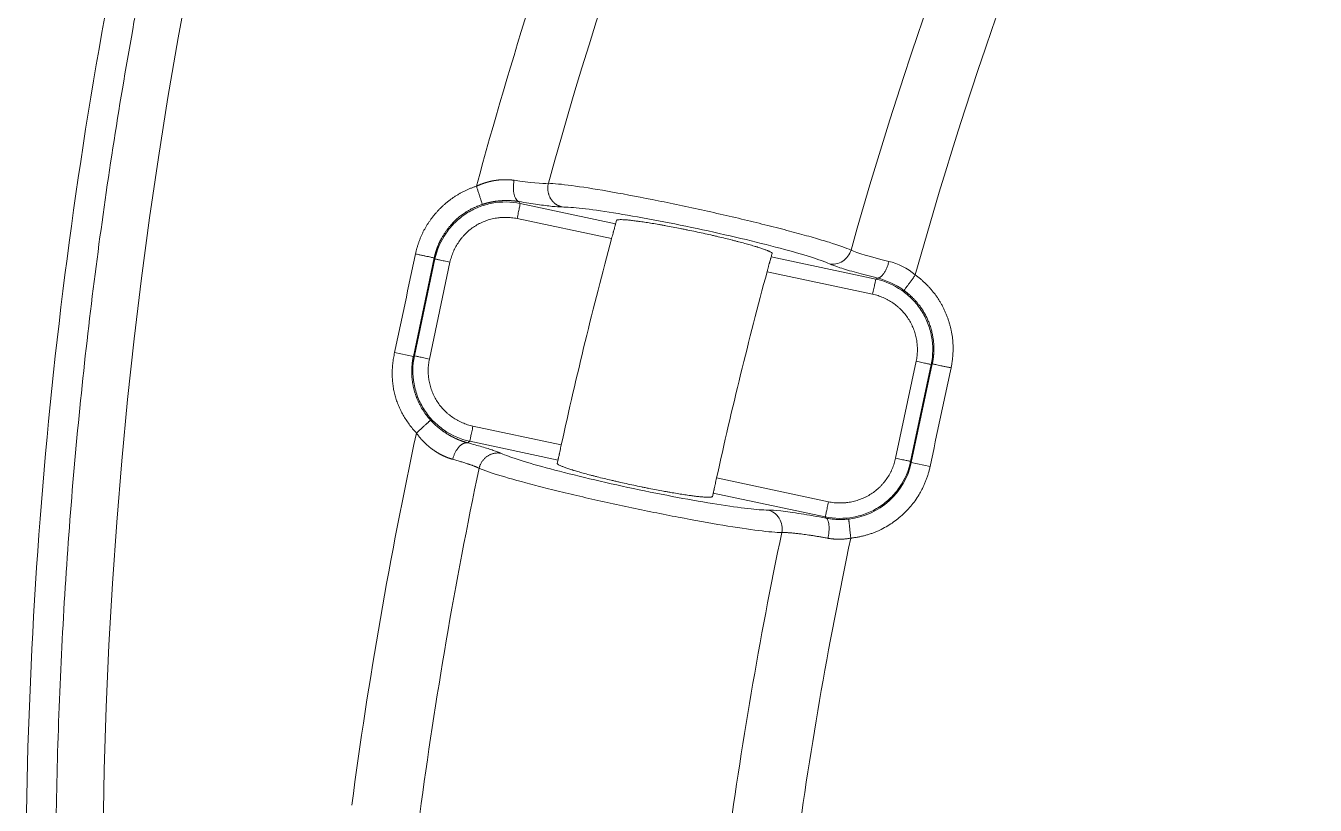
# Model space of a CAD drawing. Header units: millimetres. Extents: x 2746 to 4231, y 4731 to 5781.
# Drawn here: x 3183.2 to 3236.8, y 5298.3 to 5330.7 of the extents above; entities that cross this region are included whole.
import ezdxf

# ---------------------------------------------------------------- set-up
doc = ezdxf.new("R2010")
doc.units = ezdxf.units.MM
doc.layers.add('core', color=7, linetype='Continuous', lineweight=20)

msp = doc.modelspace()

# ---------------------------------------------------------------- linework, layer by layer
at = {"layer": 'core'}
for p, q in [((3203.715, 5323.388), (3203.768, 5323.306)), ((3203.768, 5323.306), (3207.732, 5322.464)), ((3207.565, 5321.845), (3203.635, 5322.68)), ((3200.191, 5321.044), (3199.32, 5316.945)), ((3199.362, 5316.973), (3200.218, 5321.001)), ((3200.844, 5320.868), (3199.988, 5316.84)), ((3200.218, 5321.001), (3200.191, 5321.044)), ((3214.202, 5321.088), (3218.556, 5320.163)), ((3218.423, 5319.537), (3214.034, 5320.47)), ((3218.556, 5320.163), (3218.625, 5320.208)), ((3198.539, 5317.111), (3199.32, 5316.945)), ((3199.32, 5316.945), (3199.362, 5316.973)), ((3219.379, 5312.718), (3220.235, 5316.746)), ((3220.861, 5316.613), (3220.005, 5312.585)), ((3220.032, 5312.542), (3220.904, 5316.641)), ((3220.904, 5316.641), (3220.861, 5316.613)), ((3201.801, 5314.049), (3205.473, 5313.268)), ((3201.667, 5313.423), (3201.569, 5313.359)), ((3205.337, 5312.643), (3201.667, 5313.423)), ((3220.005, 5312.585), (3220.032, 5312.542)), ((3220.032, 5312.542), (3220.813, 5312.376)), ((3211.933, 5311.895), (3216.588, 5310.906)), ((3216.455, 5310.28), (3211.797, 5311.27)), ((3216.493, 5310.222), (3216.455, 5310.28))]:
    msp.add_line(p, q, dxfattribs=at)
for centre, radius, start, end in [((3387.518, 5294.589), 201.12, 0, 180), ((3387.518, 5294.589), 204.318, 167.80537, 180), ((3391.899, 5272.355), 190.863, 164.97184, 167.62218), ((3391.913, 5272.354), 184.272, 164.86371, 167.60895)]:
    msp.add_arc(centre, radius, start, end, dxfattribs=at)
msp.add_ellipse((3356.178, 5282.088), major_axis=(45.044, 165.328), ratio=0.897787, start_param=1.570359, end_param=1.571184, dxfattribs=at)
for points, degree in [([(3590.597, 5294.589), (3590.597, 5297.912), (3590.433, 5304.557), (3589.7, 5314.502), (3588.479, 5324.399), (3586.774, 5334.223), (3584.59, 5343.953), (3581.93, 5353.563), (3578.802, 5363.031), (3575.213, 5372.335), (3571.173, 5381.451), (3566.689, 5390.358), (3561.774, 5399.034), (3556.439, 5407.458), (3550.698, 5415.611), (3544.563, 5423.472), (3538.05, 5431.023), (3531.174, 5438.245), (3523.952, 5445.12), (3516.401, 5451.634), (3508.54, 5457.769), (3500.388, 5463.51), (3491.963, 5468.845), (3483.287, 5473.76), (3474.38, 5478.243), (3465.264, 5482.284), (3455.961, 5485.873), (3446.492, 5489.001), (3436.882, 5491.66), (3427.153, 5493.845), (3417.328, 5495.55), (3407.431, 5496.771), (3397.487, 5497.504), (3387.518, 5497.749), (3377.549, 5497.504), (3367.605, 5496.771), (3357.708, 5495.55), (3347.883, 5493.845), (3338.154, 5491.66), (3328.544, 5489.001), (3319.075, 5485.873), (3309.772, 5482.284), (3300.656, 5478.243), (3291.749, 5473.76), (3283.073, 5468.845), (3274.648, 5463.51), (3266.496, 5457.769), (3258.635, 5451.634), (3251.084, 5445.12), (3243.862, 5438.245), (3236.986, 5431.023), (3230.473, 5423.472), (3224.338, 5415.611), (3218.596, 5407.458), (3213.262, 5399.034), (3208.347, 5390.358), (3203.863, 5381.451), (3199.822, 5372.335), (3196.234, 5363.031), (3193.106, 5353.563), (3190.446, 5343.953), (3188.261, 5334.223), (3186.557, 5324.399), (3185.336, 5314.502), (3184.603, 5304.557), (3184.439, 5297.912), (3184.439, 5294.589)], 3), ([(3204.936, 5324.146), (3204.688, 5324.129), (3204.173, 5324.174), (3203.51, 5324.271)], 3), ([(3205.504, 5323.162), (3205.399, 5323.162), (3205.126, 5323.179), (3204.505, 5323.258), (3203.997, 5323.339), (3203.715, 5323.388)], 3), ([(3216.626, 5320.798), (3216.445, 5320.88), (3215.917, 5321.07), (3214.633, 5321.441), (3212.975, 5321.855), (3211.119, 5322.271), (3209.258, 5322.644), (3207.585, 5322.937), (3206.268, 5323.12), (3205.705, 5323.162), (3205.504, 5323.162)], 3), ([(3219.1, 5320.902), (3218.338, 5321.081), (3217.761, 5321.254), (3217.524, 5321.373)], 3), ([(3199.41, 5321.21), (3199.12, 5319.843), (3198.829, 5318.477), (3198.539, 5317.111)], 3), ([(3214.239, 5321.225), (3214.227, 5321.179), (3214.214, 5321.134), (3214.202, 5321.088)], 3), ([(3218.625, 5320.208), (3218.301, 5320.287), (3217.72, 5320.437), (3217.019, 5320.644), (3216.731, 5320.751), (3216.626, 5320.798)], 3), ([(3220.199, 5320.335), (3219.862, 5320.624), (3219.478, 5320.813), (3219.1, 5320.902)], 3), ([(3218.625, 5320.208), (3218.997, 5320.114), (3219.382, 5319.941), (3219.727, 5319.693)], 3), ([(3199.448, 5313.764), (3198.129, 5315.199), (3198.539, 5317.111)], 2), ([(3220.813, 5312.376), (3221.103, 5313.743), (3221.394, 5315.109), (3221.684, 5316.475)], 3), ([(3199.448, 5313.764), (3198.347, 5308.644), (3197.451, 5303.487), (3196.76, 5298.293)], 3), ([(3201.569, 5313.359), (3201.792, 5313.3), (3202.193, 5313.189), (3202.673, 5313.039), (3202.884, 5312.959), (3202.965, 5312.922)], 3), ([(3202.965, 5312.922), (3203.148, 5312.84), (3203.677, 5312.65), (3204.959, 5312.28), (3206.618, 5311.865), (3208.474, 5311.449), (3210.336, 5311.076), (3212.007, 5310.783), (3213.314, 5310.603), (3213.868, 5310.562), (3214.066, 5310.563)], 3), ([(3202.055, 5312.298), (3201.054, 5307.537), (3200.231, 5302.739), (3199.59, 5297.916)], 3), ([(3205.307, 5312.505), (3205.317, 5312.551), (3205.327, 5312.597), (3205.337, 5312.643)], 3), ([(3220.032, 5312.542), (3219.767, 5311.287), (3218.701, 5310.323), (3217.429, 5310.188)], 3), ([(3220.813, 5312.376), (3220.553, 5311.169), (3218.739, 5309.53), (3217.514, 5309.395)], 2), ([(3211.797, 5311.27), (3211.787, 5311.224), (3211.777, 5311.178), (3211.767, 5311.132)], 3), ([(3214.066, 5310.563), (3214.198, 5310.563), (3214.555, 5310.537), (3215.416, 5310.416), (3216.109, 5310.294), (3216.493, 5310.222)], 3), ([(3217.109, 5310.169), (3217.038, 5310.168), (3216.899, 5310.172), (3216.692, 5310.19), (3216.558, 5310.21), (3216.493, 5310.222)], 3), ([(3217.429, 5310.188), (3217.393, 5310.184), (3217.322, 5310.177), (3217.215, 5310.171), (3217.144, 5310.169), (3217.109, 5310.169)], 3), ([(3212.349, 5296.219), (3212.946, 5300.715), (3213.713, 5305.188), (3214.645, 5309.626)], 3), ([(3215.178, 5295.843), (3215.783, 5300.392), (3216.562, 5304.91), (3217.514, 5309.395)], 3)]:
    msp.add_open_spline(points, degree=degree, dxfattribs=at)
for points, degree, knots in [([(3402.454, 5465.466), (3391.379, 5466.483), (3374.656, 5466.494), (3358.128, 5464.291), (3347.192, 5462.336), (3341.765, 5461.116), (3331.035, 5458.196), (3325.732, 5456.496), (3315.314, 5452.64), (3310.199, 5450.483), (3295.142, 5443.337), (3285.494, 5437.673), (3267.361, 5424.78), (3258.875, 5417.551), (3247.169, 5405.675), (3243.438, 5401.544), (3236.345, 5392.981), (3232.984, 5388.549), (3223.495, 5374.852), (3217.961, 5365.187), (3212.125, 5352.607), (3211.011, 5350.066), (3208.895, 5344.943), (3205.885, 5337.197), (3203.381, 5329.31), (3201.945, 5324.027)], 3, [0, 0, 0, 0, 0.125, 0.1875, 0.1875, 0.25, 0.25, 0.3125, 0.3125, 0.375, 0.375, 0.5, 0.5, 0.625, 0.625, 0.6875, 0.6875, 0.75, 0.75, 0.875, 0.875, 0.90625, 0.90625, 0.9375, 1, 1, 1, 1]), ([(3401.309, 5462.704), (3379.886, 5464.565), (3335.899, 5460.58), (3275.775, 5432.043), (3229.216, 5384.686), (3210.623, 5344.682), (3204.936, 5324.146)], 3, [0, 0, 0, 0, 0.247, 0.5, 0.753, 1, 1, 1, 1]), ([(3217.524, 5321.373), (3220.241, 5331.036), (3225.559, 5345.247), (3232.609, 5358.677), (3237.679, 5367.418), (3240.399, 5371.682), (3254.885, 5392.37), (3269.307, 5406.91), (3302.245, 5430.25), (3320.759, 5439.052), (3359.662, 5449.742), (3380.054, 5451.625), (3400.144, 5449.886)], 3, [0, 0, 0, 0, 0.125, 0.1875, 0.1875, 0.25, 0.25, 0.5, 0.5, 0.75, 0.75, 1, 1, 1, 1]), ([(3220.198, 5320.335), (3222.764, 5329.528), (3227.776, 5343.172), (3236.887, 5360.819), (3247.638, 5377.822), (3260.484, 5393.352), (3275.388, 5407.194), (3291.439, 5419.626), (3308.714, 5429.711), (3327.304, 5437.512), (3346.676, 5443.64), (3370.775, 5447.881), (3390.708, 5447.856), (3400.254, 5447.011)], 3, [0, 0, 0, 0, 0.120502, 0.183752, 0.247001, 0.3735, 0.43675, 0.5, 0.626499, 0.689749, 0.752998, 0.879497, 1, 1, 1, 1]), ([(3199.41, 5321.21), (3199.621, 5322.2), (3200.293, 5322.949), (3200.969, 5323.704), (3201.945, 5324.027)], 2, [0, 0, 0, 0.5, 0.5, 1, 1, 1]), ([(3201.945, 5324.027), (3201.953, 5324.031), (3201.969, 5324.038), (3201.994, 5324.049), (3202.018, 5324.059), (3202.042, 5324.07), (3202.066, 5324.08), (3202.091, 5324.089), (3202.115, 5324.099), (3202.139, 5324.108), (3202.163, 5324.117), (3202.188, 5324.126), (3202.212, 5324.135), (3202.236, 5324.143), (3202.261, 5324.152), (3202.285, 5324.16), (3202.31, 5324.167), (3202.334, 5324.175), (3202.358, 5324.182), (3202.383, 5324.189), (3202.407, 5324.196), (3202.431, 5324.202), (3202.456, 5324.209), (3202.48, 5324.215), (3202.505, 5324.221), (3202.529, 5324.226), (3202.553, 5324.232), (3202.577, 5324.237), (3202.602, 5324.242), (3202.626, 5324.247), (3202.65, 5324.251), (3202.674, 5324.256), (3202.699, 5324.26), (3202.723, 5324.264), (3202.747, 5324.268), (3202.771, 5324.271), (3202.795, 5324.274), (3202.819, 5324.277), (3202.843, 5324.28), (3202.867, 5324.283), (3202.891, 5324.285), (3202.915, 5324.287), (3202.938, 5324.289), (3202.962, 5324.291), (3202.986, 5324.292), (3203.009, 5324.294), (3203.033, 5324.295), (3203.056, 5324.296), (3203.08, 5324.296), (3203.103, 5324.297), (3203.126, 5324.297), (3203.15, 5324.297), (3203.173, 5324.297), (3203.196, 5324.297), (3203.219, 5324.296), (3203.242, 5324.295), (3203.265, 5324.295), (3203.287, 5324.293), (3203.31, 5324.292), (3203.333, 5324.29), (3203.355, 5324.289), (3203.377, 5324.287), (3203.4, 5324.285), (3203.422, 5324.282), (3203.444, 5324.28), (3203.466, 5324.277), (3203.488, 5324.274), (3203.502, 5324.272), (3203.509, 5324.271)], 3, [0, 0, 0, 0, 0.015944, 0.031845, 0.047703, 0.06352, 0.079296, 0.095033, 0.110731, 0.126391, 0.142014, 0.157602, 0.173154, 0.188673, 0.204158, 0.219611, 0.235033, 0.250425, 0.265787, 0.28112, 0.296426, 0.311705, 0.326958, 0.342186, 0.35739, 0.372571, 0.387729, 0.402866, 0.417982, 0.433078, 0.448155, 0.463214, 0.478255, 0.49328, 0.50829, 0.523284, 0.538264, 0.553231, 0.568186, 0.583129, 0.598061, 0.612983, 0.627896, 0.642801, 0.657697, 0.672587, 0.687471, 0.702349, 0.717223, 0.732093, 0.74696, 0.761825, 0.776688, 0.791551, 0.806414, 0.821278, 0.836143, 0.851011, 0.865882, 0.880758, 0.895638, 0.910523, 0.925415, 0.940314, 0.955222, 0.970138, 0.985064, 1, 1, 1, 1]), ([(3201.945, 5324.027), (3201.959, 5323.984), (3201.973, 5323.94), (3202.002, 5323.851), (3202.016, 5323.806), (3202.045, 5323.718), (3202.059, 5323.674), (3202.086, 5323.591), (3202.099, 5323.552), (3202.122, 5323.479), (3202.133, 5323.446), (3202.152, 5323.388), (3202.16, 5323.363), (3202.173, 5323.322), (3202.178, 5323.305), (3202.186, 5323.281), (3202.188, 5323.274), (3202.189, 5323.269)], 3, [0, 0, 0, 0, 0.125, 0.125, 0.25, 0.25, 0.375, 0.375, 0.5, 0.5, 0.625, 0.625, 0.75, 0.75, 0.875, 0.875, 1, 1, 1, 1]), ([(3203.51, 5324.271), (3203.501, 5324.225), (3203.494, 5324.178), (3203.483, 5324.08), (3203.48, 5324.03), (3203.479, 5323.93), (3203.481, 5323.881), (3203.49, 5323.785), (3203.497, 5323.739), (3203.517, 5323.654), (3203.53, 5323.614), (3203.559, 5323.544), (3203.576, 5323.513), (3203.612, 5323.461), (3203.632, 5323.44), (3203.673, 5323.407), (3203.694, 5323.395), (3203.715, 5323.388)], 3, [0, 0, 0, 0, 0.125, 0.125, 0.25, 0.25, 0.375, 0.375, 0.5, 0.5, 0.625, 0.625, 0.75, 0.75, 0.875, 0.875, 1, 1, 1, 1]), ([(3204.911, 5323.943), (3204.911, 5323.978), (3204.914, 5324.013), (3204.922, 5324.081), (3204.928, 5324.114), (3204.936, 5324.146)], 3, [0, 0, 0, 0, 0.5, 0.5, 1, 1, 1, 1]), ([(3217.524, 5321.373), (3217.32, 5321.461), (3216.858, 5321.623), (3215.976, 5321.886), (3215.19, 5322.103), (3214.302, 5322.334), (3213.346, 5322.571), (3212.338, 5322.809), (3210.953, 5323.121), (3209.215, 5323.486), (3206.7, 5323.958), (3205.387, 5324.133), (3204.936, 5324.146)], 3, [0, 0, 0, 0, 0.125, 0.1875, 0.25, 0.3125, 0.375, 0.4375, 0.5, 0.625, 0.75, 1, 1, 1, 1]), ([(3203.107, 5323.428), (3203.1, 5323.428), (3203.086, 5323.427), (3203.064, 5323.427), (3203.042, 5323.426), (3203.021, 5323.424), (3202.999, 5323.423), (3202.977, 5323.422), (3202.955, 5323.42), (3202.933, 5323.418), (3202.911, 5323.416), (3202.888, 5323.414), (3202.866, 5323.412), (3202.844, 5323.41), (3202.821, 5323.407), (3202.798, 5323.405), (3202.776, 5323.402), (3202.753, 5323.399), (3202.73, 5323.395), (3202.707, 5323.392), (3202.684, 5323.388), (3202.661, 5323.385), (3202.638, 5323.381), (3202.615, 5323.377), (3202.592, 5323.372), (3202.569, 5323.368), (3202.545, 5323.363), (3202.522, 5323.358), (3202.498, 5323.353), (3202.475, 5323.348), (3202.451, 5323.343), (3202.428, 5323.337), (3202.404, 5323.331), (3202.38, 5323.325), (3202.357, 5323.319), (3202.333, 5323.312), (3202.309, 5323.306), (3202.285, 5323.299), (3202.261, 5323.292), (3202.237, 5323.285), (3202.213, 5323.277), (3202.197, 5323.272), (3202.189, 5323.269)], 3, [0, 0, 0, 0, 0.023879, 0.047794, 0.071748, 0.095741, 0.119776, 0.143855, 0.167979, 0.192149, 0.216369, 0.240638, 0.26496, 0.289335, 0.313765, 0.338252, 0.362798, 0.387404, 0.412072, 0.436803, 0.461599, 0.486462, 0.511393, 0.536393, 0.561465, 0.586609, 0.611828, 0.637122, 0.662493, 0.687944, 0.713474, 0.739086, 0.764781, 0.79056, 0.816425, 0.842378, 0.868419, 0.89455, 0.920772, 0.947087, 0.973496, 1, 1, 1, 1]), ([(3203.715, 5323.388), (3203.708, 5323.389), (3203.695, 5323.391), (3203.676, 5323.394), (3203.656, 5323.397), (3203.636, 5323.4), (3203.616, 5323.402), (3203.596, 5323.405), (3203.576, 5323.407), (3203.555, 5323.41), (3203.535, 5323.412), (3203.515, 5323.414), (3203.494, 5323.416), (3203.473, 5323.418), (3203.452, 5323.419), (3203.432, 5323.421), (3203.411, 5323.422), (3203.389, 5323.424), (3203.368, 5323.425), (3203.347, 5323.426), (3203.326, 5323.427), (3203.304, 5323.428), (3203.283, 5323.428), (3203.261, 5323.429), (3203.239, 5323.429), (3203.217, 5323.429), (3203.196, 5323.429), (3203.174, 5323.429), (3203.152, 5323.429), (3203.129, 5323.429), (3203.115, 5323.428), (3203.107, 5323.428)], 3, [0, 0, 0, 0, 0.034888, 0.069724, 0.104512, 0.139253, 0.17395, 0.208605, 0.243221, 0.277801, 0.312346, 0.34686, 0.381345, 0.415803, 0.450237, 0.48465, 0.519044, 0.553421, 0.587785, 0.622137, 0.656481, 0.690818, 0.725152, 0.759485, 0.793819, 0.828158, 0.862503, 0.896857, 0.931223, 0.965603, 1, 1, 1, 1]), ([(3200.191, 5321.044), (3200.192, 5321.05), (3200.195, 5321.064), (3200.199, 5321.084), (3200.204, 5321.105), (3200.209, 5321.127), (3200.214, 5321.149), (3200.22, 5321.171), (3200.226, 5321.194), (3200.232, 5321.218), (3200.239, 5321.242), (3200.246, 5321.266), (3200.253, 5321.291), (3200.261, 5321.317), (3200.269, 5321.343), (3200.278, 5321.369), (3200.287, 5321.396), (3200.297, 5321.423), (3200.307, 5321.451), (3200.317, 5321.479), (3200.328, 5321.508), (3200.34, 5321.537), (3200.352, 5321.566), (3200.364, 5321.596), (3200.377, 5321.626), (3200.391, 5321.657), (3200.405, 5321.687), (3200.42, 5321.719), (3200.436, 5321.75), (3200.457, 5321.792), (3200.485, 5321.845), (3200.519, 5321.905), (3200.553, 5321.964), (3200.588, 5322.02), (3200.623, 5322.073), (3200.658, 5322.125), (3200.693, 5322.174), (3200.727, 5322.221), (3200.762, 5322.266), (3200.796, 5322.309), (3200.829, 5322.35), (3200.862, 5322.389), (3200.908, 5322.44), (3200.973, 5322.511), (3201.067, 5322.604), (3201.182, 5322.709), (3201.323, 5322.823), (3201.449, 5322.912), (3201.548, 5322.975), (3201.61, 5323.012), (3201.671, 5323.046), (3201.731, 5323.078), (3201.789, 5323.107), (3201.845, 5323.134), (3201.9, 5323.159), (3201.953, 5323.181), (3202.004, 5323.202), (3202.053, 5323.221), (3202.101, 5323.238), (3202.146, 5323.253), (3202.176, 5323.263), (3202.19, 5323.268)], 3, [0, 0, 0, 0, 0.006549, 0.013275, 0.020177, 0.027257, 0.034514, 0.041949, 0.049563, 0.057355, 0.065325, 0.073475, 0.081804, 0.090312, 0.099, 0.107868, 0.116916, 0.126144, 0.135552, 0.145141, 0.15491, 0.16486, 0.174991, 0.185302, 0.195795, 0.206468, 0.217323, 0.228359, 0.239576, 0.250974, 0.273781, 0.295992, 0.317608, 0.338629, 0.359055, 0.378888, 0.398129, 0.416778, 0.434835, 0.452302, 0.46918, 0.485469, 0.50117, 0.535347, 0.577383, 0.627281, 0.685034, 0.750639, 0.774487, 0.797557, 0.819847, 0.84136, 0.862095, 0.882053, 0.901232, 0.919634, 0.937258, 0.954106, 0.970178, 0.985475, 1, 1, 1, 1]), ([(3203.768, 5323.306), (3203.383, 5323.387), (3202.785, 5323.391), (3202.03, 5323.174), (3201.505, 5322.905), (3201.046, 5322.535), (3200.541, 5321.933), (3200.301, 5321.386), (3200.218, 5321.001)], 3, [0, 0, 0, 0, 0.25, 0.375, 0.5, 0.625, 0.75, 1, 1, 1, 1]), ([(3203.768, 5323.306), (3203.767, 5323.3), (3203.762, 5323.281), (3203.748, 5323.215), (3203.739, 5323.17), (3203.715, 5323.057), (3203.701, 5322.991), (3203.67, 5322.844), (3203.652, 5322.763), (3203.635, 5322.68)], 3, [0, 0, 0, 0, 0.25, 0.25, 0.5, 0.5, 0.75, 0.75, 1, 1, 1, 1]), ([(3203.635, 5322.68), (3203.559, 5322.696), (3203.483, 5322.708), (3203.33, 5322.725), (3203.177, 5322.734), (3203.024, 5322.728), (3202.928, 5322.72), (3202.908, 5322.718), (3202.87, 5322.714), (3202.851, 5322.711), (3202.793, 5322.704), (3202.755, 5322.697), (3202.641, 5322.676), (3202.492, 5322.641), (3202.347, 5322.592), (3202.239, 5322.55), (3202.204, 5322.535), (3202.133, 5322.503), (3202.098, 5322.486), (3201.995, 5322.433), (3201.862, 5322.356), (3201.676, 5322.222), (3201.561, 5322.12), (3201.479, 5322.038), (3201.451, 5322.011), (3201.399, 5321.954), (3201.373, 5321.925), (3201.299, 5321.836), (3201.206, 5321.714), (3201.126, 5321.584), (3201.07, 5321.483), (3201.052, 5321.449), (3201.017, 5321.379), (3201.001, 5321.344), (3200.955, 5321.237), (3200.9, 5321.093), (3200.861, 5320.944), (3200.844, 5320.868)], 3, [0, 0, 0, 0, 0.0625, 0.0625, 0.125, 0.1875, 0.1875, 0.203125, 0.203125, 0.21875, 0.21875, 0.25, 0.25, 0.3125, 0.375, 0.375, 0.40625, 0.40625, 0.4375, 0.4375, 0.5, 0.5625, 0.625, 0.625, 0.65625, 0.65625, 0.6875, 0.6875, 0.75, 0.8125, 0.8125, 0.84375, 0.84375, 0.875, 0.875, 0.9375, 1, 1, 1, 1]), ([(3207.565, 5321.845), (3207.576, 5321.886), (3207.597, 5321.967), (3207.618, 5322.043), (3207.63, 5322.088), (3207.632, 5322.097), (3207.637, 5322.115), (3207.644, 5322.141), (3207.651, 5322.166), (3207.664, 5322.215), (3207.672, 5322.245), (3207.682, 5322.28), (3207.684, 5322.287), (3207.687, 5322.3), (3207.693, 5322.319), (3207.697, 5322.337), (3207.706, 5322.37), (3207.712, 5322.389), (3207.718, 5322.414), (3207.72, 5322.421), (3207.724, 5322.434), (3207.725, 5322.44), (3207.729, 5322.454), (3207.731, 5322.461), (3207.732, 5322.464)], 3, [0, 0, 0, 0, 0.125, 0.25, 0.25, 0.28125, 0.28125, 0.3125, 0.375, 0.375, 0.5, 0.5, 0.53125, 0.53125, 0.5625, 0.625, 0.625, 0.75, 0.75, 0.8125, 0.8125, 0.875, 0.875, 1, 1, 1, 1]), ([(3214.239, 5321.225), (3214.241, 5321.232), (3214.239, 5321.24), (3214.223, 5321.259), (3214.21, 5321.269), (3214.172, 5321.293), (3214.148, 5321.305), (3214.111, 5321.322), (3214.103, 5321.326), (3214.087, 5321.333), (3214.079, 5321.336), (3214.053, 5321.347), (3214.035, 5321.355), (3213.977, 5321.378), (3213.933, 5321.394), (3213.838, 5321.428), (3213.785, 5321.446), (3213.7, 5321.474), (3213.67, 5321.483), (3213.624, 5321.498), (3213.608, 5321.503), (3213.576, 5321.512), (3213.56, 5321.517), (3213.477, 5321.543), (3213.407, 5321.563), (3213.26, 5321.605), (3213.183, 5321.627), (3213.023, 5321.671), (3212.939, 5321.693), (3212.829, 5321.722), (3212.807, 5321.728), (3212.763, 5321.739), (3212.74, 5321.745), (3212.672, 5321.762), (3212.626, 5321.774), (3212.487, 5321.809), (3212.393, 5321.833), (3212.199, 5321.88), (3212.1, 5321.903), (3211.949, 5321.939), (3211.898, 5321.951), (3211.795, 5321.974), (3211.743, 5321.986), (3211.587, 5322.022), (3211.482, 5322.045), (3211.272, 5322.091), (3211.167, 5322.114), (3210.956, 5322.159), (3210.85, 5322.181), (3210.717, 5322.208), (3210.691, 5322.213), (3210.638, 5322.224), (3210.558, 5322.24), (3210.48, 5322.256), (3210.22, 5322.308), (3210.017, 5322.346), (3209.771, 5322.391), (3209.722, 5322.4), (3209.649, 5322.413), (3209.625, 5322.417), (3209.577, 5322.426), (3209.553, 5322.43), (3209.435, 5322.45), (3209.343, 5322.466), (3209.166, 5322.495), (3209.081, 5322.509), (3208.915, 5322.534), (3208.836, 5322.546), (3208.74, 5322.559), (3208.721, 5322.562), (3208.683, 5322.567), (3208.628, 5322.575), (3208.575, 5322.581), (3208.473, 5322.594), (3208.409, 5322.602), (3208.289, 5322.614), (3208.233, 5322.62), (3208.156, 5322.626), (3208.131, 5322.628), (3208.083, 5322.631), (3208.061, 5322.632), (3207.997, 5322.635), (3207.96, 5322.636), (3207.894, 5322.635), (3207.865, 5322.633), (3207.831, 5322.629), (3207.821, 5322.628), (3207.803, 5322.624), (3207.796, 5322.622), (3207.777, 5322.614), (3207.771, 5322.607), (3207.769, 5322.6)], 3, [0, 0, 0, 0, 0.03125, 0.03125, 0.0625, 0.0625, 0.09375, 0.09375, 0.101563, 0.101563, 0.109375, 0.109375, 0.125, 0.125, 0.15625, 0.15625, 0.1875, 0.1875, 0.203125, 0.203125, 0.210938, 0.210938, 0.21875, 0.21875, 0.25, 0.25, 0.28125, 0.28125, 0.3125, 0.3125, 0.320313, 0.320313, 0.328125, 0.328125, 0.34375, 0.34375, 0.375, 0.375, 0.40625, 0.40625, 0.421875, 0.421875, 0.4375, 0.4375, 0.46875, 0.46875, 0.5, 0.5, 0.53125, 0.53125, 0.539063, 0.539063, 0.546875, 0.5625, 0.5625, 0.625, 0.625, 0.640625, 0.640625, 0.648438, 0.648438, 0.65625, 0.65625, 0.6875, 0.6875, 0.71875, 0.71875, 0.75, 0.75, 0.757813, 0.757813, 0.765625, 0.78125, 0.78125, 0.8125, 0.8125, 0.84375, 0.84375, 0.859375, 0.859375, 0.875, 0.875, 0.90625, 0.90625, 0.9375, 0.9375, 0.953125, 0.953125, 0.96875, 0.96875, 1, 1, 1, 1]), ([(3216.626, 5320.798), (3216.71, 5320.782), (3216.804, 5320.78), (3216.994, 5320.816), (3217.091, 5320.853), (3217.263, 5320.963), (3217.339, 5321.036), (3217.457, 5321.198), (3217.499, 5321.286), (3217.524, 5321.373)], 3, [0, 0, 0, 0, 0.25, 0.25, 0.5, 0.5, 0.75, 0.75, 1, 1, 1, 1]), ([(3200.191, 5321.044), (3200.187, 5321.044), (3200.179, 5321.046), (3200.154, 5321.051), (3200.138, 5321.055), (3200.095, 5321.064), (3200.07, 5321.069), (3200.012, 5321.082), (3199.98, 5321.089), (3199.908, 5321.104), (3199.869, 5321.112), (3199.786, 5321.13), (3199.743, 5321.139), (3199.651, 5321.158), (3199.604, 5321.168), (3199.508, 5321.189), (3199.459, 5321.199), (3199.41, 5321.21)], 3, [0, 0, 0, 0, 0.125, 0.125, 0.25, 0.25, 0.375, 0.375, 0.5, 0.5, 0.625, 0.625, 0.75, 0.75, 0.875, 0.875, 1, 1, 1, 1]), ([(3200.844, 5320.868), (3200.761, 5320.886), (3200.681, 5320.903), (3200.534, 5320.934), (3200.467, 5320.948), (3200.355, 5320.972), (3200.31, 5320.982), (3200.244, 5320.996), (3200.224, 5321), (3200.218, 5321.001)], 3, [0, 0, 0, 0, 0.25, 0.25, 0.5, 0.5, 0.75, 0.75, 1, 1, 1, 1]), ([(3214.202, 5321.088), (3214.201, 5321.085), (3214.198, 5321.073), (3214.191, 5321.047), (3214.184, 5321.023), (3214.181, 5321.014), (3214.176, 5320.994), (3214.173, 5320.984), (3214.164, 5320.951), (3214.157, 5320.926), (3214.148, 5320.891), (3214.146, 5320.884), (3214.142, 5320.87), (3214.136, 5320.847), (3214.13, 5320.824), (3214.116, 5320.775), (3214.107, 5320.741), (3214.092, 5320.687), (3214.087, 5320.668), (3214.077, 5320.63), (3214.072, 5320.61), (3214.056, 5320.552), (3214.045, 5320.511), (3214.034, 5320.47)], 3, [0, 0, 0, 0, 0.125, 0.25, 0.25, 0.3125, 0.3125, 0.375, 0.375, 0.5, 0.5, 0.53125, 0.53125, 0.5625, 0.625, 0.625, 0.75, 0.75, 0.8125, 0.8125, 0.875, 0.875, 1, 1, 1, 1]), ([(3218.625, 5320.208), (3218.644, 5320.207), (3218.663, 5320.21), (3218.705, 5320.224), (3218.727, 5320.235), (3218.772, 5320.267), (3218.796, 5320.288), (3218.842, 5320.338), (3218.866, 5320.368), (3218.911, 5320.434), (3218.933, 5320.471), (3218.975, 5320.55), (3218.995, 5320.592), (3219.031, 5320.679), (3219.048, 5320.724), (3219.077, 5320.813), (3219.09, 5320.858), (3219.1, 5320.902)], 3, [0, 0, 0, 0, 0.125, 0.125, 0.25, 0.25, 0.375, 0.375, 0.5, 0.5, 0.625, 0.625, 0.75, 0.75, 0.875, 0.875, 1, 1, 1, 1]), ([(3219.727, 5319.693), (3219.73, 5319.696), (3219.735, 5319.703), (3219.75, 5319.723), (3219.76, 5319.736), (3219.786, 5319.771), (3219.802, 5319.792), (3219.838, 5319.841), (3219.858, 5319.869), (3219.903, 5319.931), (3219.928, 5319.964), (3219.979, 5320.035), (3220.006, 5320.072), (3220.061, 5320.147), (3220.089, 5320.185), (3220.145, 5320.261), (3220.172, 5320.298), (3220.199, 5320.335)], 3, [0, 0, 0, 0, 0.125, 0.125, 0.25, 0.25, 0.375, 0.375, 0.5, 0.5, 0.625, 0.625, 0.75, 0.75, 0.875, 0.875, 1, 1, 1, 1]), ([(3220.199, 5320.335), (3221.119, 5319.664), (3221.52, 5318.614), (3221.916, 5317.573), (3221.684, 5316.475)], 2, [0, 0, 0, 0.5, 0.5, 1, 1, 1]), ([(3218.423, 5319.537), (3218.441, 5319.62), (3218.458, 5319.701), (3218.489, 5319.848), (3218.503, 5319.914), (3218.527, 5320.026), (3218.537, 5320.072), (3218.551, 5320.137), (3218.555, 5320.157), (3218.556, 5320.163)], 3, [0, 0, 0, 0, 0.25, 0.25, 0.5, 0.5, 0.75, 0.75, 1, 1, 1, 1]), ([(3220.861, 5316.613), (3220.942, 5316.998), (3220.945, 5317.596), (3220.729, 5318.351), (3220.46, 5318.876), (3220.09, 5319.335), (3219.488, 5319.84), (3218.941, 5320.081), (3218.556, 5320.163)], 3, [0, 0, 0, 0, 0.25, 0.375, 0.5, 0.625, 0.75, 1, 1, 1, 1]), ([(3220.904, 5316.641), (3220.905, 5316.648), (3220.908, 5316.661), (3220.913, 5316.682), (3220.917, 5316.704), (3220.921, 5316.725), (3220.925, 5316.748), (3220.929, 5316.771), (3220.933, 5316.794), (3220.937, 5316.818), (3220.941, 5316.842), (3220.944, 5316.867), (3220.948, 5316.892), (3220.951, 5316.918), (3220.954, 5316.944), (3220.957, 5316.971), (3220.959, 5316.999), (3220.962, 5317.026), (3220.964, 5317.055), (3220.966, 5317.084), (3220.968, 5317.113), (3220.969, 5317.143), (3220.97, 5317.173), (3220.971, 5317.204), (3220.971, 5317.235), (3220.972, 5317.267), (3220.971, 5317.299), (3220.971, 5317.332), (3220.97, 5317.365), (3220.969, 5317.399), (3220.967, 5317.433), (3220.965, 5317.467), (3220.961, 5317.511), (3220.957, 5317.565), (3220.949, 5317.631), (3220.939, 5317.703), (3220.927, 5317.78), (3220.911, 5317.862), (3220.892, 5317.949), (3220.869, 5318.042), (3220.842, 5318.139), (3220.809, 5318.24), (3220.774, 5318.335), (3220.74, 5318.421), (3220.707, 5318.497), (3220.672, 5318.571), (3220.636, 5318.644), (3220.599, 5318.714), (3220.56, 5318.781), (3220.52, 5318.847), (3220.479, 5318.911), (3220.437, 5318.973), (3220.394, 5319.033), (3220.351, 5319.089), (3220.31, 5319.141), (3220.271, 5319.189), (3220.231, 5319.235), (3220.193, 5319.278), (3220.155, 5319.318), (3220.118, 5319.357), (3220.082, 5319.393), (3220.047, 5319.427), (3220.012, 5319.459), (3219.98, 5319.489), (3219.948, 5319.517), (3219.917, 5319.544), (3219.888, 5319.568), (3219.861, 5319.591), (3219.835, 5319.612), (3219.81, 5319.631), (3219.787, 5319.649), (3219.766, 5319.665), (3219.746, 5319.68), (3219.733, 5319.689), (3219.727, 5319.693)], 3, [0, 0, 0, 0, 0.00605, 0.012232, 0.018546, 0.024994, 0.031575, 0.038289, 0.045138, 0.052121, 0.059239, 0.066492, 0.073881, 0.081405, 0.089065, 0.096861, 0.104794, 0.112863, 0.121069, 0.129411, 0.137891, 0.146509, 0.155264, 0.164156, 0.173187, 0.182355, 0.191662, 0.201107, 0.21069, 0.220412, 0.230273, 0.240272, 0.25041, 0.267998, 0.287233, 0.308116, 0.330647, 0.354825, 0.380651, 0.408124, 0.437245, 0.468013, 0.500429, 0.524707, 0.548646, 0.572248, 0.595513, 0.618442, 0.641035, 0.663295, 0.685221, 0.706814, 0.728076, 0.749008, 0.767623, 0.785599, 0.802936, 0.819634, 0.835694, 0.851115, 0.865897, 0.880042, 0.893547, 0.906414, 0.918643, 0.930234, 0.941187, 0.951501, 0.961178, 0.970217, 0.978618, 0.986382, 0.993509, 1, 1, 1, 1]), ([(3220.235, 5316.746), (3220.251, 5316.822), (3220.263, 5316.898), (3220.28, 5317.051), (3220.289, 5317.204), (3220.283, 5317.357), (3220.275, 5317.454), (3220.273, 5317.473), (3220.269, 5317.511), (3220.266, 5317.531), (3220.259, 5317.588), (3220.252, 5317.626), (3220.231, 5317.74), (3220.196, 5317.889), (3220.147, 5318.035), (3220.105, 5318.142), (3220.09, 5318.177), (3220.058, 5318.248), (3220.041, 5318.283), (3219.988, 5318.386), (3219.911, 5318.519), (3219.777, 5318.705), (3219.675, 5318.82), (3219.593, 5318.903), (3219.566, 5318.93), (3219.509, 5318.982), (3219.48, 5319.008), (3219.391, 5319.082), (3219.269, 5319.175), (3219.139, 5319.256), (3219.038, 5319.312), (3219.004, 5319.33), (3218.934, 5319.364), (3218.899, 5319.38), (3218.792, 5319.426), (3218.648, 5319.481), (3218.499, 5319.521), (3218.423, 5319.537)], 3, [0, 0, 0, 0, 0.0625, 0.0625, 0.125, 0.1875, 0.1875, 0.203125, 0.203125, 0.21875, 0.21875, 0.25, 0.25, 0.3125, 0.375, 0.375, 0.40625, 0.40625, 0.4375, 0.4375, 0.5, 0.5625, 0.625, 0.625, 0.65625, 0.65625, 0.6875, 0.6875, 0.75, 0.8125, 0.8125, 0.84375, 0.84375, 0.875, 0.875, 0.9375, 1, 1, 1, 1]), ([(3199.32, 5316.945), (3199.318, 5316.936), (3199.314, 5316.917), (3199.308, 5316.889), (3199.303, 5316.861), (3199.298, 5316.833), (3199.293, 5316.805), (3199.289, 5316.777), (3199.284, 5316.749), (3199.28, 5316.721), (3199.277, 5316.692), (3199.273, 5316.664), (3199.27, 5316.636), (3199.267, 5316.607), (3199.264, 5316.579), (3199.262, 5316.55), (3199.26, 5316.521), (3199.258, 5316.493), (3199.257, 5316.464), (3199.255, 5316.435), (3199.254, 5316.407), (3199.254, 5316.378), (3199.253, 5316.349), (3199.253, 5316.311), (3199.253, 5316.263), (3199.255, 5316.206), (3199.258, 5316.149), (3199.261, 5316.093), (3199.266, 5316.036), (3199.272, 5315.98), (3199.279, 5315.924), (3199.287, 5315.868), (3199.296, 5315.812), (3199.306, 5315.757), (3199.317, 5315.702), (3199.329, 5315.647), (3199.342, 5315.593), (3199.356, 5315.538), (3199.371, 5315.485), (3199.387, 5315.431), (3199.404, 5315.378), (3199.422, 5315.326), (3199.441, 5315.274), (3199.461, 5315.222), (3199.481, 5315.171), (3199.503, 5315.12), (3199.526, 5315.069), (3199.549, 5315.02), (3199.573, 5314.97), (3199.598, 5314.921), (3199.625, 5314.873), (3199.651, 5314.826), (3199.679, 5314.778), (3199.708, 5314.732), (3199.737, 5314.686), (3199.767, 5314.641), (3199.798, 5314.596), (3199.83, 5314.552), (3199.862, 5314.509), (3199.895, 5314.466), (3199.929, 5314.424), (3199.964, 5314.382), (3199.999, 5314.342), (3200.023, 5314.315), (3200.035, 5314.302)], 3, [0, 0, 0, 0, 0.009978, 0.019964, 0.029958, 0.03996, 0.049969, 0.059987, 0.070012, 0.080044, 0.090085, 0.100134, 0.11019, 0.120255, 0.130327, 0.140407, 0.150495, 0.160591, 0.170695, 0.180806, 0.190926, 0.201054, 0.21119, 0.221333, 0.241386, 0.261409, 0.281399, 0.301359, 0.321288, 0.341186, 0.361053, 0.38089, 0.400696, 0.420472, 0.440217, 0.459931, 0.479616, 0.49927, 0.518894, 0.538488, 0.558053, 0.577587, 0.597092, 0.616568, 0.636013, 0.65543, 0.674817, 0.694174, 0.713503, 0.732802, 0.752073, 0.771315, 0.790528, 0.809712, 0.828868, 0.847995, 0.867094, 0.886165, 0.905207, 0.924221, 0.943208, 0.962166, 0.981097, 1, 1, 1, 1]), ([(3199.362, 5316.973), (3199.281, 5316.588), (3199.278, 5315.99), (3199.494, 5315.235), (3199.763, 5314.71), (3200.133, 5314.251), (3200.735, 5313.746), (3201.283, 5313.505), (3201.667, 5313.423)], 3, [0, 0, 0, 0, 0.25, 0.375, 0.5, 0.625, 0.75, 1, 1, 1, 1]), ([(3199.362, 5316.973), (3199.368, 5316.971), (3199.388, 5316.967), (3199.453, 5316.953), (3199.499, 5316.943), (3199.611, 5316.92), (3199.677, 5316.905), (3199.824, 5316.874), (3199.905, 5316.857), (3199.988, 5316.839)], 3, [0, 0, 0, 0, 0.25, 0.25, 0.5, 0.5, 0.75, 0.75, 1, 1, 1, 1]), ([(3199.988, 5316.84), (3199.972, 5316.764), (3199.96, 5316.688), (3199.943, 5316.535), (3199.934, 5316.382), (3199.94, 5316.228), (3199.948, 5316.132), (3199.95, 5316.113), (3199.955, 5316.075), (3199.957, 5316.055), (3199.965, 5315.998), (3199.971, 5315.96), (3199.992, 5315.846), (3200.027, 5315.697), (3200.076, 5315.551), (3200.118, 5315.444), (3200.133, 5315.409), (3200.165, 5315.338), (3200.182, 5315.303), (3200.235, 5315.2), (3200.312, 5315.067), (3200.447, 5314.881), (3200.549, 5314.766), (3200.63, 5314.683), (3200.658, 5314.656), (3200.715, 5314.603), (3200.743, 5314.578), (3200.832, 5314.504), (3200.954, 5314.411), (3201.084, 5314.33), (3201.185, 5314.274), (3201.22, 5314.256), (3201.289, 5314.222), (3201.324, 5314.206), (3201.431, 5314.159), (3201.575, 5314.105), (3201.725, 5314.065), (3201.801, 5314.049)], 3, [0, 0, 0, 0, 0.0625, 0.0625, 0.125, 0.1875, 0.1875, 0.203125, 0.203125, 0.21875, 0.21875, 0.25, 0.25, 0.3125, 0.375, 0.375, 0.40625, 0.40625, 0.4375, 0.4375, 0.5, 0.5625, 0.625, 0.625, 0.65625, 0.65625, 0.6875, 0.6875, 0.75, 0.8125, 0.8125, 0.84375, 0.84375, 0.875, 0.875, 0.9375, 1, 1, 1, 1]), ([(3220.861, 5316.613), (3220.855, 5316.615), (3220.835, 5316.619), (3220.77, 5316.633), (3220.725, 5316.642), (3220.612, 5316.666), (3220.546, 5316.68), (3220.399, 5316.712), (3220.318, 5316.729), (3220.235, 5316.746)], 3, [0, 0, 0, 0, 0.25, 0.25, 0.5, 0.5, 0.75, 0.75, 1, 1, 1, 1]), ([(3221.684, 5316.475), (3221.635, 5316.485), (3221.586, 5316.496), (3221.49, 5316.516), (3221.443, 5316.526), (3221.352, 5316.546), (3221.308, 5316.555), (3221.225, 5316.573), (3221.186, 5316.581), (3221.115, 5316.596), (3221.082, 5316.603), (3221.024, 5316.615), (3220.999, 5316.621), (3220.957, 5316.63), (3220.94, 5316.633), (3220.915, 5316.639), (3220.907, 5316.64), (3220.904, 5316.641)], 3, [0, 0, 0, 0, 0.125, 0.125, 0.25, 0.25, 0.375, 0.375, 0.5, 0.5, 0.625, 0.625, 0.75, 0.75, 0.875, 0.875, 1, 1, 1, 1]), ([(3200.035, 5314.302), (3200.04, 5314.296), (3200.05, 5314.285), (3200.065, 5314.269), (3200.081, 5314.253), (3200.096, 5314.237), (3200.112, 5314.221), (3200.127, 5314.206), (3200.143, 5314.19), (3200.159, 5314.174), (3200.174, 5314.159), (3200.19, 5314.144), (3200.207, 5314.128), (3200.223, 5314.113), (3200.239, 5314.098), (3200.255, 5314.083), (3200.272, 5314.069), (3200.289, 5314.054), (3200.305, 5314.039), (3200.322, 5314.025), (3200.339, 5314.01), (3200.356, 5313.996), (3200.373, 5313.982), (3200.39, 5313.968), (3200.407, 5313.954), (3200.425, 5313.94), (3200.442, 5313.927), (3200.46, 5313.913), (3200.477, 5313.9), (3200.495, 5313.887), (3200.519, 5313.869), (3200.55, 5313.846), (3200.587, 5313.82), (3200.624, 5313.795), (3200.661, 5313.77), (3200.699, 5313.746), (3200.736, 5313.723), (3200.773, 5313.7), (3200.811, 5313.678), (3200.848, 5313.657), (3200.885, 5313.636), (3200.922, 5313.616), (3200.96, 5313.597), (3200.997, 5313.578), (3201.034, 5313.56), (3201.071, 5313.543), (3201.107, 5313.526), (3201.144, 5313.51), (3201.18, 5313.494), (3201.217, 5313.479), (3201.253, 5313.465), (3201.289, 5313.451), (3201.325, 5313.437), (3201.36, 5313.425), (3201.396, 5313.412), (3201.431, 5313.401), (3201.466, 5313.39), (3201.5, 5313.379), (3201.535, 5313.369), (3201.557, 5313.362), (3201.569, 5313.359)], 3, [0, 0, 0, 0, 0.011187, 0.022373, 0.03356, 0.044747, 0.055936, 0.067127, 0.07832, 0.089517, 0.100719, 0.111924, 0.123136, 0.134353, 0.145577, 0.156808, 0.168047, 0.179294, 0.190551, 0.201817, 0.213094, 0.224383, 0.235682, 0.246995, 0.25832, 0.269658, 0.281012, 0.292379, 0.303763, 0.315162, 0.326578, 0.350273, 0.37388, 0.397405, 0.420854, 0.444233, 0.467548, 0.490805, 0.514009, 0.537167, 0.560285, 0.583368, 0.606423, 0.629457, 0.652474, 0.675481, 0.698485, 0.721492, 0.744507, 0.767538, 0.790589, 0.813667, 0.836779, 0.85993, 0.883127, 0.906375, 0.92968, 0.953049, 0.976487, 1, 1, 1, 1]), ([(3201.8, 5314.049), (3201.782, 5313.966), (3201.765, 5313.885), (3201.734, 5313.738), (3201.72, 5313.672), (3201.696, 5313.56), (3201.686, 5313.514), (3201.673, 5313.449), (3201.668, 5313.429), (3201.667, 5313.423)], 3, [0, 0, 0, 0, 0.25, 0.25, 0.5, 0.5, 0.75, 0.75, 1, 1, 1, 1]), ([(3200.958, 5312.672), (3200.952, 5312.674), (3200.939, 5312.678), (3200.92, 5312.683), (3200.901, 5312.689), (3200.882, 5312.694), (3200.863, 5312.7), (3200.844, 5312.707), (3200.825, 5312.713), (3200.806, 5312.72), (3200.786, 5312.726), (3200.767, 5312.733), (3200.748, 5312.74), (3200.729, 5312.748), (3200.71, 5312.755), (3200.691, 5312.763), (3200.671, 5312.771), (3200.652, 5312.779), (3200.633, 5312.787), (3200.614, 5312.796), (3200.595, 5312.804), (3200.576, 5312.813), (3200.556, 5312.822), (3200.537, 5312.831), (3200.518, 5312.841), (3200.499, 5312.85), (3200.48, 5312.86), (3200.461, 5312.87), (3200.442, 5312.88), (3200.423, 5312.89), (3200.404, 5312.901), (3200.385, 5312.911), (3200.366, 5312.922), (3200.347, 5312.933), (3200.329, 5312.944), (3200.31, 5312.955), (3200.291, 5312.967), (3200.273, 5312.979), (3200.254, 5312.991), (3200.235, 5313.003), (3200.217, 5313.015), (3200.198, 5313.027), (3200.18, 5313.04), (3200.162, 5313.053), (3200.143, 5313.066), (3200.125, 5313.079), (3200.107, 5313.092), (3200.089, 5313.106), (3200.071, 5313.119), (3200.053, 5313.133), (3200.035, 5313.147), (3200.017, 5313.161), (3199.999, 5313.175), (3199.982, 5313.19), (3199.964, 5313.205), (3199.946, 5313.22), (3199.929, 5313.235), (3199.911, 5313.25), (3199.894, 5313.265), (3199.877, 5313.281), (3199.86, 5313.296), (3199.843, 5313.312), (3199.826, 5313.328), (3199.809, 5313.345), (3199.792, 5313.361), (3199.775, 5313.377), (3199.759, 5313.394), (3199.742, 5313.411), (3199.726, 5313.428), (3199.71, 5313.445), (3199.693, 5313.463), (3199.677, 5313.48), (3199.661, 5313.498), (3199.645, 5313.516), (3199.629, 5313.534), (3199.614, 5313.552), (3199.598, 5313.571), (3199.583, 5313.589), (3199.567, 5313.608), (3199.552, 5313.627), (3199.537, 5313.646), (3199.522, 5313.666), (3199.507, 5313.685), (3199.492, 5313.705), (3199.477, 5313.724), (3199.462, 5313.744), (3199.453, 5313.758), (3199.448, 5313.764)], 3, [0, 0, 0, 0, 0.01189, 0.023764, 0.035621, 0.047461, 0.059286, 0.071095, 0.082889, 0.094668, 0.106432, 0.118183, 0.12992, 0.141644, 0.153355, 0.165054, 0.176741, 0.188417, 0.200081, 0.211736, 0.22338, 0.235015, 0.246641, 0.258258, 0.269867, 0.281469, 0.293064, 0.304653, 0.316236, 0.327814, 0.339387, 0.350956, 0.362521, 0.374083, 0.385643, 0.397201, 0.408758, 0.420315, 0.431871, 0.443428, 0.454987, 0.466547, 0.47811, 0.489677, 0.501247, 0.512822, 0.524402, 0.535988, 0.54758, 0.55918, 0.570788, 0.582404, 0.59403, 0.605666, 0.617313, 0.628971, 0.640641, 0.652324, 0.664021, 0.675732, 0.687458, 0.6992, 0.710958, 0.722734, 0.734527, 0.746339, 0.758171, 0.770022, 0.781895, 0.793789, 0.805706, 0.817645, 0.829608, 0.841596, 0.853609, 0.865648, 0.877714, 0.889807, 0.901929, 0.914079, 0.926259, 0.938469, 0.95071, 0.962983, 0.975289, 0.987627, 1, 1, 1, 1]), ([(3205.337, 5312.643), (3205.338, 5312.646), (3205.341, 5312.659), (3205.346, 5312.685), (3205.352, 5312.709), (3205.353, 5312.718), (3205.358, 5312.738), (3205.36, 5312.748), (3205.367, 5312.782), (3205.373, 5312.807), (3205.38, 5312.842), (3205.382, 5312.849), (3205.385, 5312.864), (3205.39, 5312.887), (3205.395, 5312.91), (3205.406, 5312.959), (3205.413, 5312.994), (3205.425, 5313.049), (3205.43, 5313.068), (3205.438, 5313.107), (3205.442, 5313.126), (3205.455, 5313.186), (3205.464, 5313.226), (3205.473, 5313.268)], 3, [0, 0, 0, 0, 0.125, 0.25, 0.25, 0.3125, 0.3125, 0.375, 0.375, 0.5, 0.5, 0.53125, 0.53125, 0.5625, 0.625, 0.625, 0.75, 0.75, 0.8125, 0.8125, 0.875, 0.875, 1, 1, 1, 1]), ([(3216.588, 5310.906), (3216.664, 5310.89), (3216.74, 5310.878), (3216.893, 5310.861), (3217.046, 5310.852), (3217.199, 5310.858), (3217.296, 5310.866), (3217.315, 5310.868), (3217.353, 5310.872), (3217.373, 5310.875), (3217.43, 5310.882), (3217.468, 5310.888), (3217.582, 5310.909), (3217.731, 5310.944), (3217.877, 5310.994), (3217.984, 5311.036), (3218.019, 5311.051), (3218.09, 5311.083), (3218.125, 5311.1), (3218.228, 5311.153), (3218.361, 5311.23), (3218.547, 5311.364), (3218.662, 5311.466), (3218.745, 5311.547), (3218.772, 5311.575), (3218.824, 5311.632), (3218.85, 5311.661), (3218.924, 5311.75), (3219.017, 5311.872), (3219.098, 5312.002), (3219.154, 5312.103), (3219.172, 5312.137), (3219.206, 5312.207), (3219.222, 5312.242), (3219.268, 5312.348), (3219.323, 5312.493), (3219.363, 5312.642), (3219.379, 5312.718)], 3, [0, 0, 0, 0, 0.0625, 0.0625, 0.125, 0.1875, 0.1875, 0.203125, 0.203125, 0.21875, 0.21875, 0.25, 0.25, 0.3125, 0.375, 0.375, 0.40625, 0.40625, 0.4375, 0.4375, 0.5, 0.5625, 0.625, 0.625, 0.65625, 0.65625, 0.6875, 0.6875, 0.75, 0.8125, 0.8125, 0.84375, 0.84375, 0.875, 0.875, 0.9375, 1, 1, 1, 1]), ([(3219.379, 5312.718), (3219.462, 5312.7), (3219.543, 5312.683), (3219.69, 5312.652), (3219.756, 5312.638), (3219.868, 5312.614), (3219.914, 5312.604), (3219.979, 5312.59), (3219.999, 5312.586), (3220.005, 5312.585)], 3, [0, 0, 0, 0, 0.25, 0.25, 0.5, 0.5, 0.75, 0.75, 1, 1, 1, 1]), ([(3202.055, 5312.298), (3202.26, 5312.212), (3202.88, 5312), (3204.096, 5311.661), (3205.276, 5311.364), (3206.555, 5311.058), (3208.281, 5310.674), (3210.369, 5310.253), (3212.262, 5309.913), (3213.761, 5309.69), (3214.422, 5309.63), (3214.645, 5309.626)], 3, [0, 0, 0, 0, 0.125, 0.25, 0.3125, 0.375, 0.5, 0.625, 0.75, 0.875, 1, 1, 1, 1]), ([(3205.307, 5312.505), (3205.306, 5312.498), (3205.309, 5312.489), (3205.325, 5312.47), (3205.339, 5312.46), (3205.378, 5312.437), (3205.402, 5312.424), (3205.447, 5312.403), (3205.463, 5312.396), (3205.497, 5312.382), (3205.516, 5312.374), (3205.574, 5312.351), (3205.618, 5312.335), (3205.714, 5312.301), (3205.766, 5312.283), (3205.852, 5312.255), (3205.881, 5312.246), (3205.928, 5312.231), (3205.943, 5312.226), (3205.975, 5312.216), (3205.992, 5312.211), (3206.074, 5312.186), (3206.144, 5312.166), (3206.291, 5312.124), (3206.368, 5312.102), (3206.529, 5312.058), (3206.612, 5312.036), (3206.721, 5312.007), (3206.743, 5312.001), (3206.788, 5311.99), (3206.81, 5311.984), (3206.878, 5311.967), (3206.924, 5311.955), (3207.063, 5311.92), (3207.158, 5311.897), (3207.351, 5311.85), (3207.45, 5311.826), (3207.6, 5311.791), (3207.651, 5311.779), (3207.728, 5311.761), (3207.754, 5311.755), (3207.806, 5311.743), (3207.832, 5311.737), (3207.962, 5311.708), (3208.067, 5311.684), (3208.276, 5311.638), (3208.381, 5311.616), (3208.592, 5311.571), (3208.698, 5311.549), (3208.857, 5311.516), (3208.91, 5311.505), (3209.016, 5311.484), (3209.068, 5311.473), (3209.328, 5311.422), (3209.531, 5311.383), (3209.777, 5311.338), (3209.826, 5311.33), (3209.898, 5311.317), (3209.922, 5311.312), (3209.97, 5311.304), (3209.994, 5311.3), (3210.112, 5311.279), (3210.204, 5311.264), (3210.38, 5311.235), (3210.466, 5311.221), (3210.631, 5311.196), (3210.71, 5311.184), (3210.806, 5311.171), (3210.825, 5311.168), (3210.862, 5311.163), (3210.917, 5311.155), (3210.97, 5311.149), (3211.072, 5311.136), (3211.136, 5311.129), (3211.255, 5311.116), (3211.31, 5311.111), (3211.387, 5311.105), (3211.412, 5311.103), (3211.447, 5311.101), (3211.458, 5311.1), (3211.48, 5311.099), (3211.491, 5311.098), (3211.544, 5311.096), (3211.581, 5311.096), (3211.646, 5311.096), (3211.674, 5311.098), (3211.708, 5311.102), (3211.718, 5311.104), (3211.735, 5311.108), (3211.742, 5311.11), (3211.76, 5311.118), (3211.766, 5311.125), (3211.767, 5311.132)], 3, [0, 0, 0, 0, 0.03125, 0.03125, 0.0625, 0.0625, 0.09375, 0.09375, 0.109375, 0.109375, 0.125, 0.125, 0.15625, 0.15625, 0.1875, 0.1875, 0.203125, 0.203125, 0.210938, 0.210938, 0.21875, 0.21875, 0.25, 0.25, 0.28125, 0.28125, 0.3125, 0.3125, 0.320313, 0.320313, 0.328125, 0.328125, 0.34375, 0.34375, 0.375, 0.375, 0.40625, 0.40625, 0.421875, 0.421875, 0.429688, 0.429688, 0.4375, 0.4375, 0.46875, 0.46875, 0.5, 0.5, 0.53125, 0.53125, 0.546875, 0.546875, 0.5625, 0.5625, 0.625, 0.625, 0.640625, 0.640625, 0.648438, 0.648438, 0.65625, 0.65625, 0.6875, 0.6875, 0.71875, 0.71875, 0.75, 0.75, 0.757813, 0.757813, 0.765625, 0.78125, 0.78125, 0.8125, 0.8125, 0.84375, 0.84375, 0.859375, 0.859375, 0.867188, 0.867188, 0.875, 0.875, 0.90625, 0.90625, 0.9375, 0.9375, 0.953125, 0.953125, 0.96875, 0.96875, 1, 1, 1, 1]), ([(3216.455, 5310.28), (3216.84, 5310.198), (3217.438, 5310.195), (3218.193, 5310.412), (3218.718, 5310.681), (3219.177, 5311.051), (3219.682, 5311.653), (3219.923, 5312.2), (3220.005, 5312.585)], 3, [0, 0, 0, 0, 0.25, 0.375, 0.5, 0.625, 0.75, 1, 1, 1, 1]), ([(3211.933, 5311.895), (3211.924, 5311.853), (3211.906, 5311.772), (3211.889, 5311.695), (3211.877, 5311.64), (3211.873, 5311.622), (3211.866, 5311.587), (3211.862, 5311.57), (3211.851, 5311.521), (3211.845, 5311.491), (3211.837, 5311.456), (3211.836, 5311.449), (3211.833, 5311.435), (3211.828, 5311.416), (3211.825, 5311.398), (3211.817, 5311.364), (3211.813, 5311.345), (3211.808, 5311.32), (3211.806, 5311.313), (3211.803, 5311.3), (3211.802, 5311.294), (3211.799, 5311.279), (3211.798, 5311.273), (3211.797, 5311.27)], 3, [0, 0, 0, 0, 0.125, 0.25, 0.25, 0.3125, 0.3125, 0.375, 0.375, 0.5, 0.5, 0.53125, 0.53125, 0.5625, 0.625, 0.625, 0.75, 0.75, 0.8125, 0.8125, 0.875, 0.875, 1, 1, 1, 1]), ([(3214.645, 5309.626), (3214.662, 5309.717), (3214.668, 5309.921), (3214.555, 5310.232), (3214.331, 5310.466), (3214.152, 5310.543), (3214.066, 5310.563)], 3, [0, 0, 0, 0, 0.250351, 0.500748, 0.751145, 1, 1, 1, 1]), ([(3216.455, 5310.28), (3216.457, 5310.286), (3216.461, 5310.305), (3216.475, 5310.371), (3216.484, 5310.416), (3216.508, 5310.528), (3216.522, 5310.595), (3216.554, 5310.742), (3216.571, 5310.822), (3216.588, 5310.906)], 3, [0, 0, 0, 0, 0.25, 0.25, 0.5, 0.5, 0.75, 0.75, 1, 1, 1, 1]), ([(3216.493, 5310.222), (3216.506, 5310.216), (3216.519, 5310.206), (3216.543, 5310.177), (3216.554, 5310.158), (3216.574, 5310.111), (3216.583, 5310.083), (3216.597, 5310.018), (3216.602, 5309.981), (3216.609, 5309.901), (3216.611, 5309.857), (3216.611, 5309.767), (3216.609, 5309.72), (3216.602, 5309.624), (3216.597, 5309.576), (3216.584, 5309.482), (3216.577, 5309.435), (3216.568, 5309.39)], 3, [0, 0, 0, 0, 0.125, 0.125, 0.25, 0.25, 0.375, 0.375, 0.5, 0.5, 0.625, 0.625, 0.75, 0.75, 0.875, 0.875, 1, 1, 1, 1])]:
    msp.add_open_spline(points, degree=degree, knots=knots, dxfattribs=at)
for points, weights in [([(3205.504, 5323.162), (3205.149, 5323.246), (3204.911, 5323.545), (3204.911, 5323.943)], [0.999997550828, 0.830822654264, 0.802060325183, 0.913710563586]), ([(3199.448, 5313.764), (3199.767, 5314.057), (3200.004, 5314.273), (3200.035, 5314.302)], [0.999999880546, 0.827091693086, 0.827091732903, 0.999999999999]), ([(3200.958, 5312.672), (3201.065, 5313.107), (3201.314, 5313.387), (3201.569, 5313.359)], [0.999998493146, 0.817881364101, 0.817881866386, 1]), ([(3202.055, 5312.298), (3202.159, 5312.747), (3202.534, 5313.004), (3202.965, 5312.922)], [0.999999486671, 0.809271513935, 0.809271681193, 0.999999988446]), ([(3200.958, 5312.672), (3201.481, 5312.527), (3201.869, 5312.395), (3202.055, 5312.298)], [0.99999902344, 0.999999012367, 0.999998995923, 0.99999897727]), ([(3217.429, 5310.188), (3217.433, 5310.149), (3217.467, 5309.829), (3217.514, 5309.395)], [1, 0.825016014731, 0.825016049336, 1.00000010381]), ([(3214.645, 5309.626), (3214.949, 5309.643), (3215.675, 5309.554), (3216.568, 5309.39)], [0.999995558303, 0.999995669649, 0.999995757862, 0.999995791047]), ([(3216.568, 5309.39), (3216.871, 5309.335), (3217.19, 5309.335), (3217.514, 5309.395)], [0.999998521737, 0.999998477906, 0.9999984933, 0.999998561094])]:
    msp.add_rational_spline(points, weights, degree=3, dxfattribs=at)

doc.saveas('drawing.dxf')
